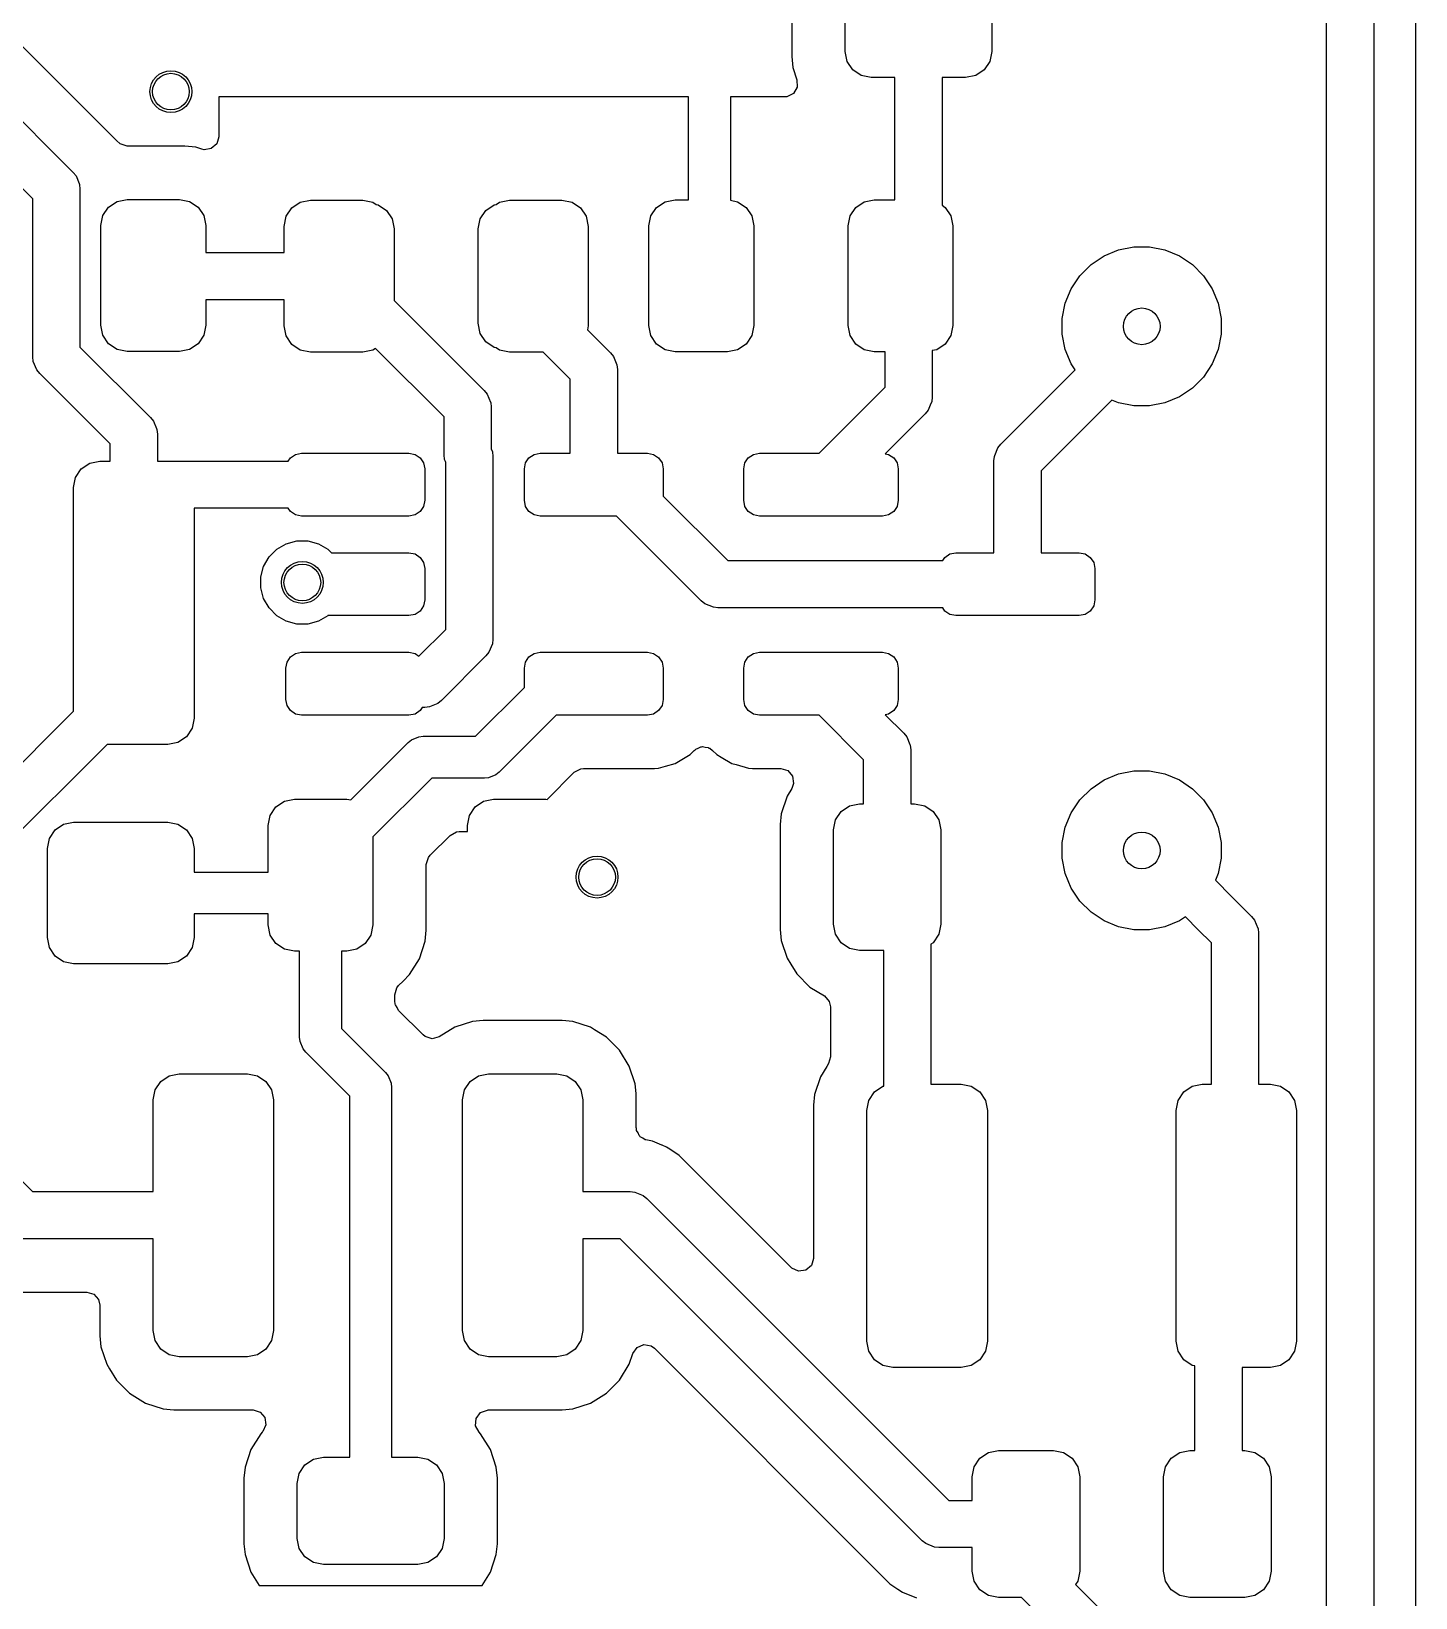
# Model space of a CAD drawing. Extents: x 0.23 to 2.97, y 0.23 to 2.17.
# Drawn here: x 1.923 to 2.442, y 0.635 to 1.224 of the extents above; entities that cross this region are included whole.
import ezdxf

# ---------------------------------------------------------------- set-up
doc = ezdxf.new("R2010")
doc.units = 0
doc.header["$MEASUREMENT"] = 0
doc.layers.add('BLACK', color=7, linetype='CONTINUOUS')

msp = doc.modelspace()

# ---------------------------------------------------------------- linework, layer by layer
at = {"layer": 'BLACK', "linetype": 'CONTINUOUS'}
for p, q in [((2.42663, 1.27163), (2.42663, 0.50704)), ((2.4424, 0.63674), (2.4424, 1.27406)), ((2.40891, 0.51071), (2.40891, 1.26796)), ((2.20811, 1.25158), (2.20811, 1.21414)), ((2.22813, 1.21613), (2.22813, 1.24959)), ((2.28325, 1.24959), (2.28325, 1.21613)), ((1.95442, 1.18283), (1.91365, 1.22359)), ((2.20811, 1.21414), (2.20811, 1.21414)), ((2.20811, 1.21414), (2.20853, 1.21005)), ((2.22888, 1.21236), (2.22813, 1.21613)), ((2.23102, 1.20917), (2.22888, 1.21236)), ((2.2825, 1.21236), (2.28037, 1.20917)), ((2.28325, 1.21613), (2.2825, 1.21236)), ((1.89721, 1.21172), (1.93825, 1.17068)), ((2.20853, 1.21005), (2.21007, 1.20542)), ((2.23421, 1.20703), (2.23102, 1.20917)), ((2.23798, 1.20628), (2.23421, 1.20703)), ((2.24683, 1.20628), (2.23798, 1.20628)), ((2.24683, 1.1604), (2.24683, 1.20628)), ((2.27341, 1.20628), (2.26455, 1.20628)), ((2.26455, 1.20628), (2.26455, 1.15832)), ((2.27718, 1.20703), (2.27341, 1.20628)), ((2.28037, 1.20917), (2.27718, 1.20703)), ((2.20875, 1.2003), (2.20629, 1.19908)), ((2.21016, 1.20267), (2.20875, 1.2003)), ((2.21007, 1.20542), (2.21016, 1.20267)), ((1.92313, 1.16075), (1.88728, 1.1966)), ((2.16931, 1.199), (1.993, 1.199)), ((1.993, 1.199), (1.993, 1.18403)), ((2.16931, 1.1604), (2.16931, 1.199)), ((2.20543, 1.199), (2.18506, 1.199)), ((2.18506, 1.199), (2.18506, 1.16019)), ((2.20629, 1.19908), (2.20543, 1.199)), ((1.95448, 1.18273), (1.95442, 1.18283)), ((1.95455, 1.18266), (1.95448, 1.18273)), ((1.95457, 1.18264), (1.95455, 1.18266)), ((1.9559, 1.18134), (1.95457, 1.18264)), ((1.95457, 1.18264), (1.95457, 1.18264)), ((1.993, 1.18403), (1.99222, 1.18139)), ((1.95854, 1.18056), (1.9559, 1.18134)), ((1.98023, 1.18056), (1.95854, 1.18056)), ((1.98432, 1.18015), (1.98023, 1.18056)), ((1.98658, 1.1794), (1.98432, 1.18015)), ((1.98742, 1.1792), (1.98658, 1.1794)), ((1.99015, 1.17959), (1.98742, 1.1792)), ((1.99222, 1.18139), (1.99015, 1.17959)), ((1.93825, 1.17068), (1.93935, 1.16934)), ((1.93935, 1.16934), (1.94053, 1.1665)), ((1.94053, 1.1665), (1.94067, 1.16615)), ((1.94067, 1.16615), (1.94084, 1.16442)), ((1.92313, 1.10142), (1.92313, 1.16075)), ((1.94084, 1.16442), (1.94084, 1.10509)), ((1.9516, 1.15766), (1.95479, 1.15979)), ((1.95479, 1.15979), (1.95856, 1.16054)), ((1.95856, 1.16054), (1.97824, 1.16054)), ((1.97824, 1.16054), (1.98201, 1.15979)), ((1.98201, 1.15979), (1.9852, 1.15766)), ((2.02039, 1.15736), (2.02358, 1.15949)), ((2.02358, 1.15949), (2.02735, 1.16024)), ((2.02735, 1.16024), (2.04703, 1.16024)), ((2.04703, 1.16024), (2.0508, 1.15949)), ((2.0508, 1.15949), (2.05206, 1.15865)), ((2.09712, 1.15865), (2.09838, 1.15949)), ((2.09838, 1.15949), (2.10215, 1.16024)), ((2.10215, 1.16024), (2.12183, 1.16024)), ((2.12183, 1.16024), (2.1256, 1.15949)), ((2.1256, 1.15949), (2.12879, 1.15736)), ((2.15734, 1.15752), (2.16053, 1.15965)), ((2.16053, 1.15965), (2.1643, 1.1604)), ((2.1643, 1.1604), (2.16931, 1.1604)), ((2.18506, 1.16019), (2.18775, 1.15965)), ((2.18775, 1.15965), (2.19094, 1.15752)), ((2.23214, 1.15752), (2.23534, 1.15965)), ((2.23534, 1.15965), (2.2391, 1.1604)), ((2.2391, 1.1604), (2.24683, 1.1604)), ((1.94872, 1.1507), (1.94947, 1.15447)), ((1.94947, 1.15447), (1.9516, 1.15766)), ((1.9852, 1.15766), (1.98734, 1.15447)), ((1.98734, 1.15447), (1.98809, 1.1507)), ((2.0175, 1.1504), (2.01825, 1.15417)), ((2.01825, 1.15417), (2.02039, 1.15736)), ((2.05206, 1.15865), (2.05277, 1.15851)), ((2.05277, 1.15851), (2.05596, 1.15638)), ((2.05596, 1.15638), (2.05809, 1.15318)), ((2.05809, 1.15318), (2.05884, 1.14942)), ((2.09034, 1.14942), (2.09109, 1.15318)), ((2.09109, 1.15318), (2.09322, 1.15638)), ((2.09322, 1.15638), (2.09641, 1.15851)), ((2.09641, 1.15851), (2.09712, 1.15865)), ((2.12879, 1.15736), (2.13093, 1.15417)), ((2.13093, 1.15417), (2.13168, 1.1504)), ((2.15446, 1.15056), (2.15521, 1.15433)), ((2.15521, 1.15433), (2.15734, 1.15752)), ((2.19094, 1.15752), (2.19308, 1.15433)), ((2.19308, 1.15433), (2.19383, 1.15056)), ((2.22926, 1.15056), (2.23001, 1.15433)), ((2.23001, 1.15433), (2.23214, 1.15752)), ((2.26455, 1.15832), (2.26575, 1.15752)), ((2.26575, 1.15752), (2.26788, 1.15433)), ((2.26788, 1.15433), (2.26863, 1.15056)), ((1.94872, 1.1133), (1.94872, 1.1507)), ((1.98809, 1.1507), (1.98809, 1.14056)), ((2.0175, 1.14056), (2.0175, 1.1504)), ((2.05884, 1.14942), (2.05884, 1.12257)), ((2.09034, 1.11398), (2.09034, 1.14942)), ((2.13168, 1.1504), (2.13168, 1.113)), ((2.15446, 1.11316), (2.15446, 1.15056)), ((2.19383, 1.15056), (2.19383, 1.11316)), ((2.22926, 1.11316), (2.22926, 1.15056)), ((2.26863, 1.15056), (2.26863, 1.11316)), ((2.3254, 1.13931), (2.33083, 1.14156)), ((2.33083, 1.14156), (2.3366, 1.14271)), ((2.3366, 1.14271), (2.34248, 1.14271)), ((2.34248, 1.14271), (2.34825, 1.14156)), ((2.34825, 1.14156), (2.35369, 1.13931)), ((1.98809, 1.14056), (2.0175, 1.14056)), ((2.31635, 1.13188), (2.32051, 1.13604)), ((2.32051, 1.13604), (2.3254, 1.13931)), ((2.35369, 1.13931), (2.35858, 1.13604)), ((2.35858, 1.13604), (2.36273, 1.13188)), ((2.31309, 1.12699), (2.31635, 1.13188)), ((2.36273, 1.13188), (2.366, 1.12699)), ((2.31084, 1.12156), (2.31309, 1.12699)), ((2.366, 1.12699), (2.36825, 1.12156)), ((2.0175, 1.12284), (1.98809, 1.12284)), ((1.98809, 1.12284), (1.98809, 1.1133)), ((2.0175, 1.113), (2.0175, 1.12284)), ((2.05884, 1.12257), (2.09267, 1.08875)), ((2.30969, 1.11579), (2.31084, 1.12156)), ((2.36825, 1.12156), (2.3694, 1.11579)), ((1.94947, 1.10953), (1.94872, 1.1133)), ((1.98809, 1.1133), (1.98734, 1.10953)), ((2.01825, 1.10923), (2.0175, 1.113)), ((2.09109, 1.11022), (2.09034, 1.11398)), ((2.13168, 1.113), (2.13139, 1.11154)), ((2.15521, 1.10939), (2.15446, 1.11316)), ((2.19383, 1.11316), (2.19308, 1.10939)), ((2.23001, 1.10939), (2.22926, 1.11316)), ((2.26863, 1.11316), (2.26788, 1.10939)), ((2.30969, 1.10991), (2.30969, 1.11579)), ((2.3694, 1.11579), (2.3694, 1.10991)), ((1.9516, 1.10634), (1.94947, 1.10953)), ((1.95479, 1.10421), (1.9516, 1.10634)), ((1.9852, 1.10634), (1.98201, 1.10421)), ((1.98734, 1.10953), (1.9852, 1.10634)), ((2.02039, 1.10604), (2.01825, 1.10923)), ((2.09322, 1.10702), (2.09109, 1.11022)), ((2.09641, 1.10489), (2.09322, 1.10702)), ((2.13139, 1.11154), (2.14004, 1.10289)), ((2.15734, 1.1062), (2.15521, 1.10939)), ((2.16053, 1.10406), (2.15734, 1.1062)), ((2.19094, 1.1062), (2.18775, 1.10406)), ((2.19308, 1.10939), (2.19094, 1.1062)), ((2.23214, 1.1062), (2.23001, 1.10939)), ((2.23534, 1.10406), (2.23214, 1.1062)), ((2.26575, 1.1062), (2.26255, 1.10406)), ((2.26788, 1.10939), (2.26575, 1.1062)), ((2.31084, 1.10414), (2.30969, 1.10991)), ((2.3694, 1.10991), (2.36825, 1.10414)), ((1.9233, 1.09969), (1.92313, 1.10142)), ((1.94084, 1.10509), (1.96733, 1.07859)), ((1.95856, 1.10346), (1.95479, 1.10421)), ((1.97824, 1.10346), (1.95856, 1.10346)), ((1.98201, 1.10421), (1.97824, 1.10346)), ((2.02358, 1.10391), (2.02039, 1.10604)), ((2.02735, 1.10316), (2.02358, 1.10391)), ((2.04703, 1.10316), (2.02735, 1.10316)), ((2.0508, 1.10391), (2.04703, 1.10316)), ((2.05179, 1.10457), (2.0508, 1.10391)), ((2.07754, 1.07882), (2.05179, 1.10457)), ((2.09712, 1.10475), (2.09641, 1.10489)), ((2.09838, 1.10391), (2.09712, 1.10475)), ((2.10215, 1.10316), (2.09838, 1.10391)), ((2.11472, 1.10316), (2.10215, 1.10316)), ((2.12492, 1.09295), (2.11472, 1.10316)), ((2.14004, 1.10289), (2.14114, 1.10154)), ((2.14114, 1.10154), (2.14245, 1.09839)), ((2.1643, 1.10331), (2.16053, 1.10406)), ((2.18398, 1.10331), (2.1643, 1.10331)), ((2.18775, 1.10406), (2.18398, 1.10331)), ((2.2391, 1.10331), (2.23534, 1.10406)), ((2.24315, 1.10331), (2.2391, 1.10331)), ((2.24315, 1.08997), (2.24315, 1.10331)), ((2.26255, 1.10406), (2.26087, 1.10373)), ((2.26087, 1.10373), (2.26087, 1.0863)), ((2.31309, 1.09871), (2.31084, 1.10414)), ((2.36825, 1.10414), (2.366, 1.09871)), ((1.92462, 1.0965), (1.9233, 1.09969)), ((1.9233, 1.09969), (1.9233, 1.09969)), ((1.92572, 1.09515), (1.92462, 1.0965)), ((1.95221, 1.06866), (1.92572, 1.09515)), ((2.14245, 1.09839), (2.14247, 1.09835)), ((2.14247, 1.09835), (2.14264, 1.09662)), ((2.14264, 1.09662), (2.14264, 1.06521)), ((2.28665, 1.06855), (2.31458, 1.09648)), ((2.31458, 1.09648), (2.31309, 1.09871)), ((2.366, 1.09871), (2.36273, 1.09382)), ((2.09267, 1.08875), (2.09377, 1.08741)), ((2.12492, 1.06521), (2.12492, 1.09295)), ((2.22938, 1.0762), (2.24315, 1.08997)), ((2.35858, 1.08966), (2.35369, 1.08639)), ((2.36273, 1.09382), (2.35858, 1.08966)), ((2.09377, 1.08741), (2.095, 1.08442)), ((2.095, 1.08442), (2.09509, 1.08422)), ((2.09509, 1.08422), (2.09526, 1.08249)), ((2.26015, 1.08325), (2.25937, 1.08138)), ((2.2607, 1.08457), (2.26015, 1.08325)), ((2.26087, 1.0863), (2.2607, 1.08457)), ((2.2607, 1.08457), (2.2607, 1.08457)), ((2.32834, 1.08518), (2.30177, 1.05861)), ((2.33083, 1.08414), (2.32834, 1.08518)), ((2.3366, 1.08299), (2.33083, 1.08414)), ((2.34248, 1.08299), (2.3366, 1.08299)), ((2.34825, 1.08414), (2.34248, 1.08299)), ((2.35369, 1.08639), (2.34825, 1.08414)), ((1.96733, 1.07859), (1.96844, 1.07725)), ((1.96844, 1.07725), (1.96957, 1.07452)), ((2.07754, 1.06459), (2.07754, 1.07882)), ((2.09526, 1.08249), (2.09526, 1.06679)), ((2.25827, 1.08004), (2.24324, 1.06501)), ((2.25937, 1.08138), (2.25827, 1.08004)), ((2.25937, 1.08138), (2.25937, 1.08138)), ((1.96957, 1.07452), (1.96976, 1.07406)), ((1.96976, 1.07406), (1.96993, 1.07233)), ((1.96993, 1.07233), (1.96993, 1.06226)), ((2.21837, 1.06521), (2.22927, 1.07611)), ((2.22927, 1.07611), (2.22938, 1.0762)), ((1.95221, 1.06215), (1.95221, 1.06866)), ((2.02178, 1.06476), (2.02404, 1.06521)), ((2.02404, 1.06521), (2.06439, 1.06521)), ((2.06439, 1.06521), (2.06665, 1.06476)), ((2.09526, 1.06679), (2.09572, 1.06568)), ((2.09572, 1.06568), (2.09589, 1.06396)), ((2.11135, 1.06476), (2.11361, 1.06521)), ((2.11361, 1.06521), (2.12492, 1.06521)), ((2.14264, 1.06521), (2.15396, 1.06521)), ((2.15396, 1.06521), (2.15622, 1.06476)), ((2.1937, 1.06476), (2.19596, 1.06521)), ((2.19596, 1.06521), (2.21837, 1.06521)), ((2.24324, 1.06501), (2.24448, 1.06476)), ((2.28436, 1.06435), (2.28555, 1.0672)), ((2.28555, 1.0672), (2.28665, 1.06855)), ((1.93918, 1.05607), (1.94132, 1.05927)), ((1.94132, 1.05927), (1.94451, 1.0614)), ((1.94451, 1.0614), (1.94828, 1.06215)), ((1.94828, 1.06215), (1.95221, 1.06215)), ((1.96993, 1.06226), (2.01905, 1.06226)), ((2.01905, 1.06226), (2.01986, 1.06348)), ((2.01986, 1.06348), (2.02178, 1.06476)), ((2.06665, 1.06476), (2.06857, 1.06348)), ((2.06857, 1.06348), (2.06985, 1.06157)), ((2.06985, 1.06157), (2.0703, 1.05931)), ((2.0703, 1.05931), (2.0703, 1.0475)), ((2.07771, 1.06286), (2.07754, 1.06459)), ((2.07804, 1.06207), (2.07771, 1.06286)), ((2.07817, 1.06175), (2.07804, 1.06207)), ((2.07817, 0.999), (2.07817, 1.06175)), ((2.09589, 1.06396), (2.09589, 0.99533)), ((2.1077, 1.05931), (2.10815, 1.06157)), ((2.1077, 1.0475), (2.1077, 1.05931)), ((2.10815, 1.06157), (2.10943, 1.06348)), ((2.10943, 1.06348), (2.11135, 1.06476)), ((2.15622, 1.06476), (2.15814, 1.06348)), ((2.15814, 1.06348), (2.15942, 1.06157)), ((2.15942, 1.06157), (2.15987, 1.05931)), ((2.15987, 1.05931), (2.15987, 1.04906)), ((2.19006, 1.05931), (2.1905, 1.06157)), ((2.19006, 1.0475), (2.19006, 1.05931)), ((2.1905, 1.06157), (2.19178, 1.06348)), ((2.19178, 1.06348), (2.1937, 1.06476)), ((2.24448, 1.06476), (2.2464, 1.06348)), ((2.2464, 1.06348), (2.24768, 1.06157)), ((2.24768, 1.06157), (2.24813, 1.05931)), ((2.24813, 1.05931), (2.24813, 1.0475)), ((2.28406, 1.06228), (2.28423, 1.06401)), ((2.28406, 1.02781), (2.28406, 1.06228)), ((2.28423, 1.06401), (2.28436, 1.06435)), ((1.93843, 1.05231), (1.93918, 1.05607)), ((2.30177, 1.05861), (2.30177, 1.02781)), ((1.93843, 0.96828), (1.93843, 1.05231)), ((2.0703, 1.0475), (2.06985, 1.04524)), ((2.10815, 1.04524), (2.1077, 1.0475)), ((2.15987, 1.04906), (2.18407, 1.02486)), ((2.1905, 1.04524), (2.19006, 1.0475)), ((2.24813, 1.0475), (2.24768, 1.04524)), ((2.01905, 1.04454), (1.98371, 1.04454)), ((1.98371, 1.04454), (1.98371, 0.96569)), ((2.01986, 1.04332), (2.01905, 1.04454)), ((2.02178, 1.04204), (2.01986, 1.04332)), ((2.02404, 1.04159), (2.02178, 1.04204)), ((2.06439, 1.04159), (2.02404, 1.04159)), ((2.06665, 1.04204), (2.06439, 1.04159)), ((2.06857, 1.04332), (2.06665, 1.04204)), ((2.06985, 1.04524), (2.06857, 1.04332)), ((2.10943, 1.04332), (2.10815, 1.04524)), ((2.11135, 1.04204), (2.10943, 1.04332)), ((2.11361, 1.04159), (2.11135, 1.04204)), ((2.14228, 1.04159), (2.11361, 1.04159)), ((2.17414, 1.00974), (2.14228, 1.04159)), ((2.19178, 1.04332), (2.1905, 1.04524)), ((2.1937, 1.04204), (2.19178, 1.04332)), ((2.19596, 1.04159), (2.1937, 1.04204)), ((2.24222, 1.04159), (2.19596, 1.04159)), ((2.24448, 1.04204), (2.24222, 1.04159)), ((2.2464, 1.04332), (2.24448, 1.04204)), ((2.24768, 1.04524), (2.2464, 1.04332)), ((2.01476, 1.02915), (2.01832, 1.03121)), ((2.01832, 1.03121), (2.02229, 1.03227)), ((2.02229, 1.03227), (2.0264, 1.03227)), ((2.0264, 1.03227), (2.03037, 1.03121)), ((2.03037, 1.03121), (2.03393, 1.02915)), ((2.00979, 1.02268), (2.01185, 1.02624)), ((2.01185, 1.02624), (2.01476, 1.02915)), ((2.03393, 1.02915), (2.03527, 1.02781)), ((2.03527, 1.02781), (2.06439, 1.02781)), ((2.06439, 1.02781), (2.06665, 1.02736)), ((2.06665, 1.02736), (2.06857, 1.02608)), ((2.06857, 1.02608), (2.06985, 1.02417)), ((2.06985, 1.02417), (2.0703, 1.02191)), ((2.18407, 1.02486), (2.26479, 1.02486)), ((2.26479, 1.02486), (2.2656, 1.02608)), ((2.2656, 1.02608), (2.26752, 1.02736)), ((2.26752, 1.02736), (2.26978, 1.02781)), ((2.26978, 1.02781), (2.28406, 1.02781)), ((2.30177, 1.02781), (2.31604, 1.02781)), ((2.31604, 1.02781), (2.3183, 1.02736)), ((2.3183, 1.02736), (2.32022, 1.02608)), ((2.32022, 1.02608), (2.3215, 1.02417)), ((2.3215, 1.02417), (2.32194, 1.02191)), ((2.00873, 1.01871), (2.00979, 1.02268)), ((2.00873, 1.0146), (2.00873, 1.01871)), ((2.0703, 1.02191), (2.0703, 1.01009)), ((2.32194, 1.02191), (2.32194, 1.01009)), ((2.00979, 1.01063), (2.00873, 1.0146)), ((2.01185, 1.00707), (2.00979, 1.01063)), ((2.01476, 1.00416), (2.01185, 1.00707)), ((2.06985, 1.00783), (2.06857, 1.00592)), ((2.0703, 1.01009), (2.06985, 1.00783)), ((2.17548, 1.00863), (2.17414, 1.00974)), ((2.17867, 1.00731), (2.17548, 1.00863)), ((2.1804, 1.00714), (2.17867, 1.00731)), ((2.17867, 1.00731), (2.17867, 1.00731)), ((2.26479, 1.00714), (2.1804, 1.00714)), ((2.2656, 1.00592), (2.26479, 1.00714)), ((2.3215, 1.00783), (2.32022, 1.00592)), ((2.32194, 1.01009), (2.3215, 1.00783)), ((2.01832, 1.00211), (2.01476, 1.00416)), ((2.02229, 1.00104), (2.01832, 1.00211)), ((2.0264, 1.00104), (2.02229, 1.00104)), ((2.03037, 1.00211), (2.0264, 1.00104)), ((2.03393, 1.00416), (2.03037, 1.00211)), ((2.03395, 1.00419), (2.03393, 1.00416)), ((2.06439, 1.00419), (2.03395, 1.00419)), ((2.06665, 1.00464), (2.06439, 1.00419)), ((2.06857, 1.00592), (2.06665, 1.00464)), ((2.26752, 1.00464), (2.2656, 1.00592)), ((2.26978, 1.00419), (2.26752, 1.00464)), ((2.31604, 1.00419), (2.26978, 1.00419)), ((2.3183, 1.00464), (2.31604, 1.00419)), ((2.32022, 1.00592), (2.3183, 1.00464)), ((2.06814, 0.98897), (2.07817, 0.999)), ((2.09589, 0.99533), (2.09572, 0.9936)), ((2.01858, 0.98676), (2.01986, 0.98868)), ((2.01986, 0.98868), (2.02178, 0.98996)), ((2.02178, 0.98996), (2.02404, 0.99041)), ((2.02404, 0.99041), (2.06439, 0.99041)), ((2.06439, 0.99041), (2.06665, 0.98996)), ((2.06665, 0.98996), (2.06814, 0.98897)), ((2.0933, 0.98907), (2.07656, 0.97233)), ((2.0944, 0.99041), (2.0933, 0.98907)), ((2.09572, 0.9936), (2.0944, 0.99041)), ((2.09572, 0.9936), (2.09572, 0.9936)), ((2.10815, 0.98676), (2.10943, 0.98868)), ((2.10943, 0.98868), (2.11135, 0.98996)), ((2.11135, 0.98996), (2.11361, 0.99041)), ((2.11361, 0.99041), (2.15396, 0.99041)), ((2.15396, 0.99041), (2.15622, 0.98996)), ((2.15622, 0.98996), (2.15814, 0.98868)), ((2.15814, 0.98868), (2.15942, 0.98676)), ((2.1905, 0.98676), (2.19178, 0.98868)), ((2.19178, 0.98868), (2.1937, 0.98996)), ((2.1937, 0.98996), (2.19596, 0.99041)), ((2.19596, 0.99041), (2.24222, 0.99041)), ((2.24222, 0.99041), (2.24448, 0.98996)), ((2.24448, 0.98996), (2.2464, 0.98868)), ((2.2464, 0.98868), (2.24768, 0.98676)), ((2.01813, 0.9845), (2.01858, 0.98676)), ((2.01813, 0.97269), (2.01813, 0.9845)), ((2.1077, 0.9845), (2.10815, 0.98676)), ((2.1077, 0.97715), (2.1077, 0.9845)), ((2.15942, 0.98676), (2.15987, 0.9845)), ((2.15987, 0.9845), (2.15987, 0.97269)), ((2.19006, 0.9845), (2.1905, 0.98676)), ((2.19006, 0.97269), (2.19006, 0.9845)), ((2.24768, 0.98676), (2.24813, 0.9845)), ((2.24813, 0.9845), (2.24813, 0.97269)), ((2.08942, 0.95887), (2.1077, 0.97715)), ((2.01858, 0.97043), (2.01813, 0.97269)), ((2.07522, 0.97123), (2.07203, 0.96991)), ((2.07656, 0.97233), (2.07522, 0.97123)), ((2.15987, 0.97269), (2.15942, 0.97043)), ((2.1905, 0.97043), (2.19006, 0.97269)), ((2.24813, 0.97269), (2.24768, 0.97043)), ((1.89628, 0.92612), (1.93843, 0.96828)), ((1.98371, 0.96569), (1.98296, 0.96193)), ((2.01986, 0.96852), (2.01858, 0.97043)), ((2.02178, 0.96724), (2.01986, 0.96852)), ((2.02404, 0.96679), (2.02178, 0.96724)), ((2.06439, 0.96679), (2.02404, 0.96679)), ((2.06665, 0.96724), (2.06439, 0.96679)), ((2.06857, 0.96852), (2.06665, 0.96724)), ((2.06939, 0.96974), (2.06857, 0.96852)), ((2.0703, 0.96974), (2.06939, 0.96974)), ((2.07203, 0.96991), (2.0703, 0.96974)), ((2.07203, 0.96991), (2.07203, 0.96991)), ((2.11961, 0.96679), (2.09824, 0.94542)), ((2.15396, 0.96679), (2.11961, 0.96679)), ((2.15622, 0.96724), (2.15396, 0.96679)), ((2.15814, 0.96852), (2.15622, 0.96724)), ((2.15942, 0.97043), (2.15814, 0.96852)), ((2.19178, 0.96852), (2.1905, 0.97043)), ((2.1937, 0.96724), (2.19178, 0.96852)), ((2.19596, 0.96679), (2.1937, 0.96724)), ((2.21837, 0.96679), (2.19596, 0.96679)), ((2.23507, 0.95009), (2.21837, 0.96679)), ((2.24448, 0.96724), (2.24323, 0.96699)), ((2.24323, 0.96699), (2.25019, 0.96003)), ((2.2464, 0.96852), (2.24448, 0.96724)), ((2.24768, 0.97043), (2.2464, 0.96852)), ((1.98296, 0.96193), (1.98083, 0.95873)), ((2.25019, 0.96003), (2.25129, 0.95869)), ((1.95106, 0.95585), (1.9114, 0.91619)), ((1.97387, 0.95585), (1.95106, 0.95585)), ((1.97763, 0.9566), (1.97387, 0.95585)), ((1.98083, 0.95873), (1.97763, 0.9566)), ((2.0425, 0.93495), (2.06411, 0.95656)), ((2.06411, 0.95656), (2.0653, 0.95754)), ((2.0653, 0.95754), (2.06814, 0.95871)), ((2.06814, 0.95871), (2.06968, 0.95887)), ((2.06968, 0.95887), (2.08942, 0.95887)), ((2.17065, 0.95272), (2.17151, 0.95358)), ((2.17151, 0.95358), (2.17182, 0.95375)), ((2.17182, 0.95375), (2.17204, 0.95403)), ((2.17204, 0.95403), (2.17301, 0.9544)), ((2.17301, 0.9544), (2.17392, 0.9549)), ((2.17392, 0.9549), (2.17428, 0.95487)), ((2.17428, 0.95487), (2.17461, 0.95499)), ((2.17461, 0.95499), (2.17563, 0.95477)), ((2.17563, 0.95477), (2.17667, 0.9547)), ((2.17667, 0.9547), (2.17702, 0.95447)), ((2.17702, 0.95447), (2.1773, 0.95441)), ((2.1773, 0.95441), (2.17841, 0.95358)), ((2.17841, 0.95358), (2.17994, 0.95205)), ((2.25129, 0.95869), (2.25251, 0.95574)), ((2.25251, 0.95574), (2.25261, 0.95549)), ((2.25261, 0.95549), (2.25278, 0.95376)), ((2.25278, 0.95376), (2.25278, 0.93356)), ((2.15805, 0.94688), (2.16073, 0.94766)), ((2.16073, 0.94766), (2.16434, 0.94871)), ((2.16434, 0.94871), (2.16998, 0.95205)), ((2.16998, 0.95205), (2.17065, 0.95272)), ((2.17994, 0.95205), (2.17994, 0.95205)), ((2.17994, 0.95205), (2.18163, 0.95105)), ((2.18163, 0.95105), (2.18558, 0.94871)), ((2.18558, 0.94871), (2.18724, 0.94823)), ((2.18724, 0.94823), (2.19187, 0.94688)), ((2.23507, 0.93356), (2.23507, 0.95009)), ((2.07294, 0.94312), (2.05087, 0.92105)), ((2.09268, 0.94312), (2.07294, 0.94312)), ((2.09421, 0.94327), (2.09268, 0.94312)), ((2.09705, 0.94445), (2.09421, 0.94327)), ((2.09824, 0.94542), (2.09705, 0.94445)), ((2.11629, 0.93515), (2.12647, 0.94534)), ((2.12647, 0.94534), (2.12888, 0.94666)), ((2.12888, 0.94666), (2.12992, 0.94677)), ((2.12992, 0.94677), (2.15658, 0.94677)), ((2.15658, 0.94677), (2.15805, 0.94688)), ((2.15658, 0.94677), (2.15658, 0.94677)), ((2.15805, 0.94688), (2.15805, 0.94688)), ((2.15805, 0.94688), (2.15805, 0.94688)), ((2.19187, 0.94688), (2.19187, 0.94688)), ((2.19187, 0.94688), (2.19187, 0.94688)), ((2.19187, 0.94688), (2.19334, 0.94677)), ((2.19334, 0.94677), (2.20398, 0.94677)), ((2.20398, 0.94677), (2.20662, 0.94599)), ((2.20662, 0.94599), (2.20842, 0.94391)), ((2.20842, 0.94391), (2.20881, 0.94119)), ((2.32051, 0.93919), (2.3254, 0.94246)), ((2.3254, 0.94246), (2.33083, 0.94471)), ((2.33083, 0.94471), (2.3366, 0.94586)), ((2.3366, 0.94586), (2.34248, 0.94586)), ((2.34248, 0.94586), (2.34825, 0.94471)), ((2.34825, 0.94471), (2.35369, 0.94246)), ((2.35369, 0.94246), (2.35858, 0.93919)), ((2.20634, 0.93642), (2.20415, 0.9298)), ((2.20813, 0.93932), (2.20634, 0.93642)), ((2.20634, 0.93642), (2.20634, 0.93642)), ((2.20881, 0.94119), (2.20813, 0.93932)), ((2.31635, 0.93503), (2.32051, 0.93919)), ((2.35858, 0.93919), (2.36273, 0.93503)), ((2.01225, 0.92917), (2.01439, 0.93236)), ((2.01439, 0.93236), (2.01758, 0.93449)), ((2.01758, 0.93449), (2.02135, 0.93524)), ((2.02135, 0.93524), (2.04103, 0.93524)), ((2.04103, 0.93524), (2.0425, 0.93495)), ((2.08706, 0.92917), (2.08919, 0.93236)), ((2.08919, 0.93236), (2.09238, 0.93449)), ((2.09238, 0.93449), (2.09615, 0.93524)), ((2.09615, 0.93524), (2.11583, 0.93524)), ((2.11583, 0.93524), (2.11629, 0.93515)), ((2.20415, 0.9298), (2.20373, 0.92571)), ((2.2245, 0.92748), (2.22663, 0.93068)), ((2.22663, 0.93068), (2.22982, 0.93281)), ((2.22982, 0.93281), (2.23359, 0.93356)), ((2.23359, 0.93356), (2.23507, 0.93356)), ((2.25278, 0.93356), (2.25426, 0.93356)), ((2.25426, 0.93356), (2.25803, 0.93281)), ((2.25803, 0.93281), (2.26122, 0.93068)), ((2.26122, 0.93068), (2.26335, 0.92748)), ((2.31084, 0.92471), (2.31309, 0.93014)), ((2.31309, 0.93014), (2.31635, 0.93503)), ((2.36273, 0.93503), (2.366, 0.93014)), ((2.366, 0.93014), (2.36825, 0.92471)), ((1.92934, 0.9205), (1.93147, 0.92369)), ((1.93147, 0.92369), (1.93467, 0.92583)), ((1.93467, 0.92583), (1.93843, 0.92657)), ((1.93843, 0.92657), (1.97387, 0.92657)), ((1.97387, 0.92657), (1.97763, 0.92583)), ((1.97763, 0.92583), (1.98083, 0.92369)), ((1.98083, 0.92369), (1.98296, 0.9205)), ((2.0115, 0.9254), (2.01225, 0.92917)), ((2.0115, 0.90787), (2.0115, 0.9254)), ((2.08631, 0.9254), (2.08706, 0.92917)), ((2.08631, 0.9231), (2.08631, 0.9254)), ((2.20373, 0.92571), (2.20373, 0.88629)), ((2.22375, 0.92372), (2.2245, 0.92748)), ((2.22375, 0.88828), (2.22375, 0.92372)), ((2.26335, 0.92748), (2.2641, 0.92372)), ((2.2641, 0.92372), (2.2641, 0.88828)), ((2.30969, 0.91894), (2.31084, 0.92471)), ((2.36825, 0.92471), (2.3694, 0.91894)), ((1.92859, 0.91673), (1.92934, 0.9205)), ((1.98296, 0.9205), (1.98371, 0.91673)), ((2.05087, 0.92105), (2.05087, 0.888)), ((2.07232, 0.91419), (2.0798, 0.92167)), ((2.0798, 0.92167), (2.08222, 0.92299)), ((2.08222, 0.92299), (2.08325, 0.9231)), ((2.08325, 0.9231), (2.08631, 0.9231)), ((2.30969, 0.91306), (2.30969, 0.91894)), ((2.3694, 0.91894), (2.3694, 0.91306)), ((1.92859, 0.88327), (1.92859, 0.91673)), ((1.98371, 0.91673), (1.98371, 0.90787)), ((2.07089, 0.91074), (2.07167, 0.91338)), ((2.07167, 0.91338), (2.07232, 0.91419)), ((2.31084, 0.90729), (2.30969, 0.91306)), ((2.3694, 0.91306), (2.36825, 0.90729)), ((1.98371, 0.90787), (2.0115, 0.90787)), ((2.07089, 0.88601), (2.07089, 0.91074)), ((2.31309, 0.90186), (2.31084, 0.90729)), ((2.36825, 0.90729), (2.36721, 0.90478)), ((2.31635, 0.89697), (2.31309, 0.90186)), ((2.36721, 0.90478), (2.37323, 0.89876)), ((2.32051, 0.89281), (2.31635, 0.89697)), ((2.37323, 0.89876), (2.38081, 0.89119)), ((2.0115, 0.89213), (1.98371, 0.89213)), ((1.98371, 0.89213), (1.98371, 0.88327)), ((2.0115, 0.888), (2.0115, 0.89213)), ((2.3254, 0.88954), (2.32051, 0.89281)), ((2.33083, 0.88729), (2.3254, 0.88954)), ((2.35369, 0.88954), (2.34825, 0.88729)), ((2.35591, 0.89103), (2.35369, 0.88954)), ((2.3607, 0.88624), (2.35591, 0.89103)), ((2.38081, 0.89119), (2.38191, 0.88985)), ((2.38191, 0.88985), (2.38318, 0.88678)), ((1.92934, 0.8795), (1.92859, 0.88327)), ((1.98371, 0.88327), (1.98296, 0.8795)), ((2.01225, 0.88423), (2.0115, 0.888)), ((2.01439, 0.88104), (2.01225, 0.88423)), ((2.05012, 0.88423), (2.04799, 0.88104)), ((2.05087, 0.888), (2.05012, 0.88423)), ((2.07048, 0.88192), (2.07089, 0.88601)), ((2.20373, 0.88629), (2.20373, 0.88629)), ((2.20373, 0.88629), (2.20415, 0.8822)), ((2.2245, 0.88452), (2.22375, 0.88828)), ((2.22663, 0.88132), (2.2245, 0.88452)), ((2.26335, 0.88452), (2.26122, 0.88132)), ((2.2641, 0.88828), (2.26335, 0.88452)), ((2.3366, 0.88614), (2.33083, 0.88729)), ((2.34248, 0.88614), (2.3366, 0.88614)), ((2.34825, 0.88729), (2.34248, 0.88614)), ((2.36569, 0.88126), (2.3607, 0.88624)), ((2.38318, 0.88678), (2.38323, 0.88665)), ((2.38323, 0.88665), (2.3834, 0.88493)), ((2.3834, 0.88493), (2.3834, 0.82815)), ((1.93147, 0.87631), (1.92934, 0.8795)), ((1.98296, 0.8795), (1.98083, 0.87631)), ((2.01758, 0.87891), (2.01439, 0.88104)), ((2.02135, 0.87816), (2.01758, 0.87891)), ((2.02331, 0.87816), (2.02135, 0.87816)), ((2.02331, 0.84581), (2.02331, 0.87816)), ((2.04103, 0.87816), (2.03906, 0.87816)), ((2.03906, 0.87816), (2.03906, 0.84907)), ((2.0448, 0.87891), (2.04103, 0.87816)), ((2.04799, 0.88104), (2.0448, 0.87891)), ((2.06828, 0.87529), (2.07048, 0.88192)), ((2.20415, 0.8822), (2.20634, 0.87558)), ((2.22982, 0.87919), (2.22663, 0.88132)), ((2.23359, 0.87844), (2.22982, 0.87919)), ((2.24269, 0.87844), (2.23359, 0.87844)), ((2.24269, 0.82746), (2.24269, 0.87844)), ((2.26122, 0.88132), (2.2604, 0.88078)), ((2.2604, 0.88078), (2.2604, 0.82815)), ((2.36569, 0.82815), (2.36569, 0.88126)), ((1.93467, 0.87417), (1.93147, 0.87631)), ((1.93843, 0.87343), (1.93467, 0.87417)), ((1.97387, 0.87343), (1.93843, 0.87343)), ((1.97763, 0.87417), (1.97387, 0.87343)), ((1.98083, 0.87631), (1.97763, 0.87417)), ((2.06462, 0.86935), (2.06828, 0.87529)), ((2.20634, 0.87558), (2.20634, 0.87558)), ((2.20634, 0.87558), (2.20773, 0.87333)), ((2.20773, 0.87333), (2.21001, 0.86964)), ((2.05986, 0.86444), (2.06051, 0.86525)), ((2.06051, 0.86525), (2.06217, 0.86691)), ((2.06217, 0.86691), (2.06462, 0.86935)), ((2.21001, 0.86964), (2.21494, 0.8647)), ((2.05908, 0.8618), (2.05986, 0.86444)), ((2.05908, 0.85939), (2.05908, 0.8618)), ((2.05919, 0.85835), (2.05908, 0.85939)), ((2.21494, 0.8647), (2.22035, 0.86137)), ((2.22035, 0.86137), (2.22219, 0.85932)), ((2.22219, 0.85932), (2.22267, 0.85721)), ((2.05925, 0.85826), (2.05919, 0.85835)), ((2.05928, 0.85801), (2.05925, 0.85826)), ((2.05993, 0.857), (2.05928, 0.85801)), ((2.06051, 0.85594), (2.05993, 0.857)), ((2.06976, 0.84669), (2.06051, 0.85594)), ((2.22267, 0.85721), (2.22267, 0.83853)), ((2.03906, 0.84907), (2.05557, 0.83257)), ((2.08157, 0.84956), (2.07578, 0.84598)), ((2.0882, 0.85175), (2.08157, 0.84956)), ((2.08157, 0.84956), (2.08157, 0.84956)), ((2.09229, 0.85217), (2.0882, 0.85175)), ((2.12186, 0.85217), (2.09229, 0.85217)), ((2.09229, 0.85217), (2.09229, 0.85217)), ((2.12595, 0.85175), (2.12186, 0.85217)), ((2.13257, 0.84956), (2.12595, 0.85175)), ((2.13407, 0.84863), (2.13257, 0.84956)), ((2.13257, 0.84956), (2.13257, 0.84956)), ((2.13851, 0.84589), (2.13407, 0.84863)), ((2.02347, 0.84427), (2.02331, 0.84581)), ((2.02464, 0.84144), (2.02347, 0.84427)), ((2.02562, 0.84024), (2.02464, 0.84144)), ((2.0705, 0.84608), (2.06976, 0.84669)), ((2.07312, 0.84526), (2.0705, 0.84608)), ((2.07578, 0.84598), (2.07312, 0.84526)), ((2.14345, 0.84095), (2.13851, 0.84589)), ((2.04213, 0.82374), (2.02562, 0.84024)), ((2.14711, 0.83501), (2.14345, 0.84095)), ((2.22194, 0.83596), (2.22128, 0.8349)), ((2.22267, 0.83853), (2.22194, 0.83596)), ((1.97117, 0.82927), (1.97437, 0.8314)), ((1.97437, 0.8314), (1.97813, 0.83215)), ((1.97813, 0.83215), (2.00372, 0.83215)), ((2.00372, 0.83215), (2.00749, 0.8314)), ((2.00749, 0.8314), (2.01068, 0.82927)), ((2.05557, 0.83257), (2.05655, 0.83137)), ((2.05655, 0.83137), (2.05772, 0.82854)), ((2.08732, 0.82927), (2.09051, 0.8314)), ((2.09051, 0.8314), (2.09428, 0.83215)), ((2.09428, 0.83215), (2.11987, 0.83215)), ((2.11987, 0.83215), (2.12363, 0.8314)), ((2.12363, 0.8314), (2.12683, 0.82927)), ((2.14931, 0.82839), (2.14711, 0.83501)), ((2.21889, 0.83101), (2.21669, 0.82439)), ((2.22128, 0.8349), (2.21889, 0.83101)), ((2.21889, 0.83101), (2.21889, 0.83101)), ((1.88553, 0.8254), (1.92307, 0.78786)), ((1.96829, 0.82231), (1.96904, 0.82607)), ((1.96904, 0.82607), (1.97117, 0.82927)), ((2.01068, 0.82927), (2.01282, 0.82607)), ((2.01282, 0.82607), (2.01357, 0.82231)), ((2.04213, 0.6881), (2.04213, 0.82374)), ((2.05772, 0.82854), (2.05787, 0.827)), ((2.05787, 0.827), (2.05787, 0.6881)), ((2.08443, 0.82231), (2.08518, 0.82607)), ((2.08518, 0.82607), (2.08732, 0.82927)), ((2.12683, 0.82927), (2.12896, 0.82607)), ((2.12896, 0.82607), (2.12971, 0.82231)), ((2.14968, 0.82475), (2.14931, 0.82839)), ((2.14973, 0.8243), (2.14968, 0.82475)), ((2.14973, 0.81199), (2.14973, 0.8243)), ((2.14973, 0.8243), (2.14973, 0.8243)), ((2.21669, 0.82439), (2.21627, 0.8203)), ((2.23704, 0.82207), (2.23917, 0.82527)), ((2.23917, 0.82527), (2.24237, 0.8274)), ((2.24237, 0.8274), (2.24269, 0.82746)), ((2.2604, 0.82815), (2.27172, 0.82815)), ((2.27172, 0.82815), (2.27549, 0.8274)), ((2.27549, 0.8274), (2.27868, 0.82527)), ((2.27868, 0.82527), (2.28082, 0.82207)), ((2.35318, 0.82207), (2.35532, 0.82527)), ((2.35532, 0.82527), (2.35851, 0.8274)), ((2.35851, 0.8274), (2.36228, 0.82815)), ((2.36228, 0.82815), (2.36569, 0.82815)), ((2.3834, 0.82815), (2.38787, 0.82815)), ((2.38787, 0.82815), (2.39163, 0.8274)), ((2.39163, 0.8274), (2.39483, 0.82527)), ((2.39483, 0.82527), (2.39696, 0.82207)), ((1.96829, 0.78786), (1.96829, 0.82231)), ((2.01357, 0.82231), (2.01357, 0.73569)), ((2.08443, 0.73569), (2.08443, 0.82231)), ((2.12971, 0.82231), (2.12971, 0.78786)), ((2.21627, 0.8203), (2.21627, 0.76276)), ((2.23629, 0.81831), (2.23704, 0.82207)), ((2.23629, 0.73169), (2.23629, 0.81831)), ((2.28082, 0.82207), (2.28157, 0.81831)), ((2.28157, 0.81831), (2.28157, 0.73169)), ((2.35243, 0.81831), (2.35318, 0.82207)), ((2.35243, 0.73169), (2.35243, 0.81831)), ((2.39696, 0.82207), (2.39771, 0.81831)), ((2.39771, 0.81831), (2.39771, 0.73169)), ((2.14978, 0.81156), (2.14973, 0.81199)), ((2.14976, 0.81144), (2.14978, 0.81156)), ((2.1498, 0.81133), (2.14976, 0.81144)), ((2.14986, 0.81086), (2.1498, 0.81133)), ((2.1504, 0.80991), (2.14986, 0.81086)), ((2.15082, 0.80891), (2.1504, 0.80991)), ((2.15107, 0.80874), (2.15082, 0.80891)), ((2.15122, 0.80847), (2.15107, 0.80874)), ((2.15219, 0.80797), (2.15122, 0.80847)), ((2.15309, 0.80735), (2.15219, 0.80797)), ((2.15337, 0.80726), (2.15309, 0.80735)), ((2.15582, 0.80677), (2.15337, 0.80726)), ((2.15929, 0.80533), (2.15582, 0.80677)), ((2.15946, 0.80526), (2.15929, 0.80533)), ((2.16108, 0.80459), (2.15946, 0.80526)), ((2.15946, 0.80526), (2.15946, 0.80526)), ((2.16165, 0.80421), (2.16108, 0.80459)), ((2.16108, 0.80459), (2.16108, 0.80459)), ((2.16108, 0.80459), (2.16108, 0.80459)), ((2.16232, 0.80376), (2.16165, 0.80421)), ((2.16581, 0.80143), (2.16232, 0.80376)), ((2.17, 0.79724), (2.16581, 0.80143)), ((2.20794, 0.7593), (2.17, 0.79724)), ((2.17, 0.79724), (2.17, 0.79724)), ((1.92307, 0.78786), (1.96829, 0.78786)), ((2.12971, 0.78786), (2.1474, 0.78786)), ((2.1474, 0.78786), (2.14913, 0.78769)), ((2.14913, 0.78769), (2.14913, 0.78769)), ((2.14913, 0.78769), (2.15232, 0.78637)), ((2.15232, 0.78637), (2.15367, 0.78526)), ((2.15367, 0.78526), (2.26707, 0.67186)), ((1.96829, 0.77014), (1.9194, 0.77014)), ((1.96829, 0.73569), (1.96829, 0.77014)), ((2.14373, 0.77014), (2.12971, 0.77014)), ((2.12971, 0.77014), (2.12971, 0.73569)), ((2.25714, 0.65674), (2.14373, 0.77014)), ((2.20819, 0.75907), (2.20794, 0.7593)), ((2.21069, 0.75792), (2.20819, 0.75907)), ((2.2155, 0.76012), (2.21342, 0.75831)), ((2.21627, 0.76276), (2.2155, 0.76012)), ((2.21342, 0.75831), (2.21069, 0.75792)), ((1.91656, 0.75012), (1.94339, 0.75012)), ((1.94339, 0.75012), (1.94603, 0.74935)), ((1.94603, 0.74935), (1.94783, 0.74727)), ((1.94783, 0.74727), (1.94827, 0.74524)), ((1.94827, 0.74524), (1.94827, 0.7337)), ((1.96904, 0.73193), (1.96829, 0.73569)), ((2.01357, 0.73569), (2.01282, 0.73193)), ((2.08518, 0.73193), (2.08443, 0.73569)), ((2.12971, 0.73569), (2.12896, 0.73193)), ((1.94827, 0.7337), (1.94869, 0.72961)), ((1.94869, 0.72961), (1.95089, 0.72299)), ((1.97117, 0.72873), (1.96904, 0.73193)), ((2.01282, 0.73193), (2.01068, 0.72873)), ((2.08732, 0.72873), (2.08518, 0.73193)), ((2.12896, 0.73193), (2.12683, 0.72873)), ((2.15004, 0.72935), (2.15258, 0.7304)), ((2.15258, 0.7304), (2.15529, 0.72992)), ((2.15529, 0.72992), (2.15656, 0.729)), ((2.23704, 0.72793), (2.23629, 0.73169)), ((2.28157, 0.73169), (2.28082, 0.72793)), ((2.35318, 0.72793), (2.35243, 0.73169)), ((2.39771, 0.73169), (2.39696, 0.72793)), ((1.97437, 0.7266), (1.97117, 0.72873)), ((1.97813, 0.72585), (1.97437, 0.7266)), ((2.00372, 0.72585), (1.97813, 0.72585)), ((2.00749, 0.7266), (2.00372, 0.72585)), ((2.01068, 0.72873), (2.00749, 0.7266)), ((2.09051, 0.7266), (2.08732, 0.72873)), ((2.09428, 0.72585), (2.09051, 0.7266)), ((2.11987, 0.72585), (2.09428, 0.72585)), ((2.12363, 0.7266), (2.11987, 0.72585)), ((2.12683, 0.72873), (2.12363, 0.7266)), ((2.14711, 0.72299), (2.14847, 0.72709)), ((2.14847, 0.72709), (2.15004, 0.72935)), ((2.15656, 0.729), (2.24085, 0.64471)), ((2.23917, 0.72473), (2.23704, 0.72793)), ((2.24237, 0.7226), (2.23917, 0.72473)), ((2.27868, 0.72473), (2.27549, 0.7226)), ((2.28082, 0.72793), (2.27868, 0.72473)), ((2.35532, 0.72473), (2.35318, 0.72793)), ((2.35851, 0.7226), (2.35532, 0.72473)), ((2.39483, 0.72473), (2.39163, 0.7226)), ((2.39696, 0.72793), (2.39483, 0.72473)), ((1.95089, 0.72299), (1.95089, 0.72299)), ((1.95089, 0.72299), (1.95192, 0.72131)), ((1.95192, 0.72131), (1.95455, 0.71705)), ((2.14345, 0.71705), (2.14711, 0.72299)), ((2.24613, 0.72185), (2.24237, 0.7226)), ((2.27172, 0.72185), (2.24613, 0.72185)), ((2.27549, 0.7226), (2.27172, 0.72185)), ((2.35949, 0.7224), (2.35851, 0.7226)), ((2.35949, 0.70644), (2.35949, 0.7224)), ((2.38787, 0.72185), (2.3772, 0.72185)), ((2.3772, 0.72185), (2.3772, 0.70644)), ((2.39163, 0.7226), (2.38787, 0.72185)), ((1.95455, 0.71705), (1.95949, 0.71211)), ((1.95949, 0.71211), (1.96543, 0.70844)), ((2.13257, 0.70844), (2.13851, 0.71211)), ((2.13851, 0.71211), (2.14345, 0.71705)), ((1.96543, 0.70844), (1.97205, 0.70625)), ((1.97205, 0.70625), (1.97614, 0.70583)), ((2.12186, 0.70583), (2.12595, 0.70625)), ((2.12595, 0.70625), (2.13257, 0.70844)), ((2.35949, 0.69056), (2.35949, 0.70644)), ((2.3772, 0.70644), (2.3772, 0.69056)), ((1.97614, 0.70583), (2.00571, 0.70583)), ((2.00571, 0.70583), (2.00584, 0.70583)), ((2.00584, 0.70583), (2.00848, 0.70506)), ((2.00848, 0.70506), (2.01028, 0.70298)), ((2.01067, 0.70025), (2.00953, 0.69775)), ((2.01028, 0.70298), (2.01067, 0.70025)), ((2.08939, 0.69991), (2.08959, 0.70265)), ((2.08959, 0.70265), (2.09124, 0.70486)), ((2.09124, 0.70486), (2.09381, 0.70582)), ((2.09381, 0.70582), (2.09416, 0.70583)), ((2.09416, 0.70583), (2.12186, 0.70583)), ((2.0087, 0.69691), (2.00503, 0.69097)), ((2.00929, 0.6975), (2.0087, 0.69691)), ((2.00953, 0.69775), (2.00929, 0.6975)), ((2.09071, 0.6975), (2.08939, 0.69991)), ((2.0913, 0.69691), (2.09071, 0.6975)), ((2.09497, 0.69097), (2.0913, 0.69691)), ((2.00503, 0.69097), (2.00284, 0.68434)), ((2.00503, 0.69097), (2.00503, 0.69097)), ((2.09716, 0.68434), (2.09497, 0.69097)), ((2.27878, 0.68768), (2.28197, 0.68981)), ((2.28197, 0.68981), (2.28574, 0.69056)), ((2.28574, 0.69056), (2.30641, 0.69056)), ((2.30641, 0.69056), (2.31018, 0.68981)), ((2.31018, 0.68981), (2.31337, 0.68768)), ((2.35063, 0.68768), (2.35382, 0.68981)), ((2.35382, 0.68981), (2.35759, 0.69056)), ((2.35759, 0.69056), (2.35949, 0.69056)), ((2.3772, 0.69056), (2.37826, 0.69056)), ((2.37826, 0.69056), (2.38203, 0.68981)), ((2.38203, 0.68981), (2.38522, 0.68768)), ((2.00284, 0.68434), (2.00242, 0.68025)), ((2.02319, 0.68203), (2.02532, 0.68522)), ((2.02532, 0.68522), (2.02852, 0.68735)), ((2.02852, 0.68735), (2.03228, 0.6881)), ((2.03228, 0.6881), (2.04213, 0.6881)), ((2.05787, 0.6881), (2.06772, 0.6881)), ((2.06772, 0.6881), (2.07148, 0.68735)), ((2.07148, 0.68735), (2.07468, 0.68522)), ((2.07468, 0.68522), (2.07681, 0.68203)), ((2.09758, 0.68025), (2.09716, 0.68434)), ((2.2759, 0.68072), (2.27665, 0.68448)), ((2.27665, 0.68448), (2.27878, 0.68768)), ((2.31337, 0.68768), (2.3155, 0.68448)), ((2.3155, 0.68448), (2.31625, 0.68072)), ((2.34775, 0.68072), (2.3485, 0.68448)), ((2.3485, 0.68448), (2.35063, 0.68768)), ((2.38522, 0.68768), (2.38735, 0.68448)), ((2.38735, 0.68448), (2.3881, 0.68072)), ((2.00242, 0.68025), (2.00242, 0.6556)), ((2.02244, 0.67826), (2.02319, 0.68203)), ((2.02244, 0.65759), (2.02244, 0.67826)), ((2.07681, 0.68203), (2.07756, 0.67826)), ((2.07756, 0.67826), (2.07756, 0.65759)), ((2.09758, 0.6556), (2.09758, 0.68025)), ((2.2759, 0.67186), (2.2759, 0.68072)), ((2.31625, 0.68072), (2.31625, 0.64528)), ((2.34775, 0.64528), (2.34775, 0.68072)), ((2.3881, 0.68072), (2.3881, 0.64528)), ((2.26707, 0.67186), (2.2759, 0.67186)), ((2.00242, 0.6556), (2.00242, 0.6556)), ((2.00242, 0.6556), (2.00284, 0.65151)), ((2.02319, 0.65382), (2.02244, 0.65759)), ((2.02532, 0.65063), (2.02319, 0.65382)), ((2.07681, 0.65382), (2.07468, 0.65063)), ((2.07756, 0.65759), (2.07681, 0.65382)), ((2.09716, 0.65151), (2.09758, 0.6556)), ((2.25848, 0.65563), (2.25714, 0.65674)), ((2.26167, 0.65431), (2.25848, 0.65563)), ((2.2634, 0.65414), (2.26167, 0.65431)), ((2.26167, 0.65431), (2.26167, 0.65431)), ((2.2759, 0.65414), (2.2634, 0.65414)), ((2.2759, 0.64528), (2.2759, 0.65414)), ((2.00284, 0.65151), (2.00503, 0.64488)), ((2.02852, 0.6485), (2.02532, 0.65063)), ((2.03228, 0.64775), (2.02852, 0.6485)), ((2.06772, 0.64775), (2.03228, 0.64775)), ((2.07148, 0.6485), (2.06772, 0.64775)), ((2.07468, 0.65063), (2.07148, 0.6485)), ((2.09497, 0.64488), (2.09716, 0.65151)), ((2.00503, 0.64488), (2.00503, 0.64488)), ((2.00503, 0.64488), (2.00813, 0.63987)), ((2.09187, 0.63987), (2.09497, 0.64488)), ((2.24085, 0.64471), (2.24085, 0.64471)), ((2.24085, 0.64471), (2.24499, 0.64057)), ((2.27665, 0.64152), (2.2759, 0.64528)), ((2.27878, 0.63832), (2.27665, 0.64152)), ((2.3155, 0.64152), (2.31467, 0.64026)), ((2.31625, 0.64528), (2.3155, 0.64152)), ((2.3485, 0.64152), (2.34775, 0.64528)), ((2.35063, 0.63832), (2.3485, 0.64152)), ((2.38735, 0.64152), (2.38522, 0.63832)), ((2.3881, 0.64528), (2.38735, 0.64152)), ((2.00813, 0.63987), (2.09187, 0.63987)), ((2.24499, 0.64057), (2.24499, 0.64057)), ((2.24499, 0.64057), (2.248, 0.63856)), ((2.248, 0.63856), (2.24972, 0.63741)), ((2.24972, 0.63741), (2.25498, 0.63523)), ((2.28197, 0.63619), (2.27878, 0.63832)), ((2.28574, 0.63544), (2.28197, 0.63619)), ((2.29443, 0.63544), (2.28574, 0.63544)), ((2.33139, 0.59848), (2.29443, 0.63544)), ((2.31467, 0.64026), (2.35584, 0.59909)), ((2.35382, 0.63619), (2.35063, 0.63832)), ((2.35759, 0.63544), (2.35382, 0.63619)), ((2.37826, 0.63544), (2.35759, 0.63544)), ((2.38203, 0.63619), (2.37826, 0.63544)), ((2.38522, 0.63832), (2.38203, 0.63619)), ((2.4424, 0.50946), (2.4424, 0.63674))]:
    msp.add_line(p, q, dxfattribs=at)
at = {"layer": 'BLACK'}
for centre, radius in [((1.975, 1.201), 0.00787), ((2.33954, 1.11285), 0.00689), ((2.02434, 1.01666), 0.00787), ((2.33954, 0.916), 0.00689), ((2.135, 0.906), 0.00787)]:
    msp.add_circle(centre, radius, dxfattribs=at)
at = {"layer": 'WHITE'}
for centre in [(1.975, 1.201), (2.33954, 1.11285), (2.02434, 1.01666), (2.33954, 0.916), (2.135, 0.906)]:
    msp.add_circle(centre, 0.00689, dxfattribs=at)

doc.saveas('drawing.dxf')
